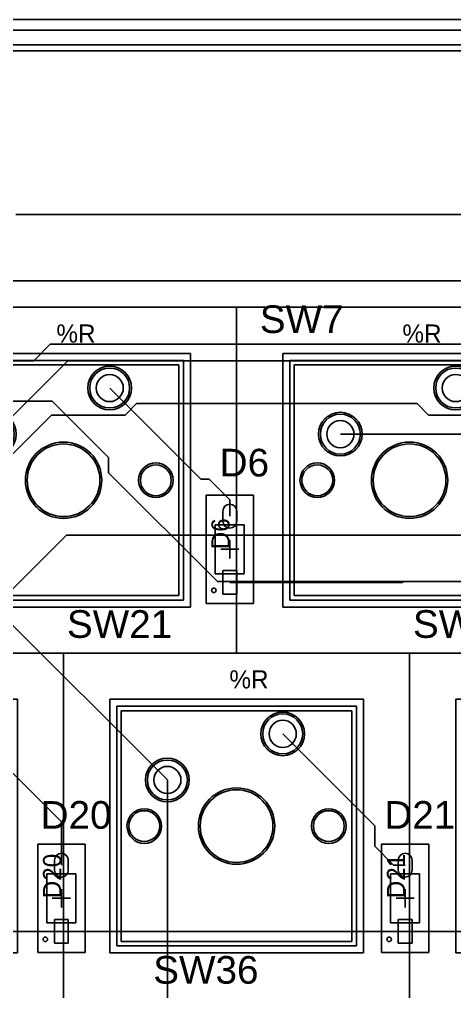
# Model space of a CAD drawing. Header units: millimetres. Extents: x 0 to 306, y 0 to 140.
# Drawn here: x 103.1 to 127.1, y 58.6 to 112.1 of the extents above; entities that cross this region are included whole.
import ezdxf

# ---------------------------------------------------------------- set-up
doc = ezdxf.new("R2010")
doc.units = ezdxf.units.MM
for name, color, linetype in [('BottomLayer', 5, 'Continuous'), ('BottomSolder', 6, 'Continuous'), ('Mechanical16', 56, 'Continuous'), ('Mechanical2', 216, 'Continuous'), ('Mechanical3', 76, 'Continuous'), ('Mechanical4', 56, 'Continuous'), ('Mechanical5', 56, 'Continuous'), ('Mechanical6', 56, 'Continuous'), ('MultiLayer', 9, 'Continuous'), ('PadHoleLayer', 156, 'Continuous'), ('TopLayer', 1, 'Continuous'), ('TopOverlay', 2, 'Continuous'), ('TopPaste', 8, 'Continuous'), ('TopSolder', 216, 'Continuous')]:
    doc.layers.add(name, color=color, linetype=linetype)
doc.styles.add('Arial', font='arial.ttf', dxfattribs={"height": 0.2})

# ---------------------------------------------------------------- blocks, each defined once
blk = doc.blocks.new('SW_C______MX_1_00__PCB_49')
at = {"layer": 'BottomLayer'}
for centre, radius in [((0, 0), 1.1), ((-6.35, -2.54), 1.1), ((-2.54, -5.08), 2), ((-7.62, -5.08), 0.85), ((2.54, -5.08), 0.85)]:
    blk.add_circle(centre, radius, dxfattribs=at)
at = {"layer": 'BottomSolder'}
for centre, radius in [((0, 0), 1.202), ((-6.35, -2.54), 1.202), ((-2.54, -5.08), 2.102), ((-7.62, -5.08), 0.952), ((2.54, -5.08), 0.952)]:
    blk.add_circle(centre, radius, dxfattribs=at)
at = {"layer": 'Mechanical2'}
for p, q in [((-12.065, 4.445), (6.985, 4.445)), ((-12.065, -14.605), (-12.065, 4.445)), ((6.985, -14.605), (6.985, 4.445)), ((-12.065, -14.605), (6.985, -14.605))]:
    blk.add_line(p, q, dxfattribs=at)
at = {"layer": 'Mechanical4'}
for p, q in [((-9.14, -11.68), (-9.14, 1.52)), ((-9.14, 1.52), (4.06, 1.52)), ((4.06, -11.68), (4.06, 1.52)), ((-9.14, -11.68), (4.06, -11.68))]:
    blk.add_line(p, q, dxfattribs=at)
at = {"layer": 'Mechanical6'}
for p, q in [((-8.89, 1.27), (3.81, 1.27)), ((-8.89, -11.43), (-8.89, 1.27)), ((3.81, -11.43), (3.81, 1.27)), ((-8.89, -11.43), (3.81, -11.43))]:
    blk.add_line(p, q, dxfattribs=at)
at = {"layer": 'MultiLayer'}
for centre, radius in [((0, 0), 1.1), ((-6.35, -2.54), 1.1), ((-2.54, -5.08), 2), ((-7.62, -5.08), 0.85), ((2.54, -5.08), 0.85)]:
    blk.add_circle(centre, radius, dxfattribs=at)
at = {"layer": 'PadHoleLayer'}
for centre, radius in [((0, 0), 0.75), ((-6.35, -2.54), 0.75), ((-2.54, -5.08), 2), ((-7.62, -5.08), 0.85), ((2.54, -5.08), 0.85)]:
    blk.add_circle(centre, radius, dxfattribs=at)
at = {"layer": 'TopLayer'}
for centre, radius in [((0, 0), 1.1), ((-6.35, -2.54), 1.1), ((-2.54, -5.08), 2), ((-7.62, -5.08), 0.85), ((2.54, -5.08), 0.85)]:
    blk.add_circle(centre, radius, dxfattribs=at)
at = {"layer": 'TopOverlay'}
for p, q in [((-9.525, 1.905), (4.445, 1.905)), ((-9.525, -12.065), (-9.525, 1.905)), ((4.445, -12.065), (4.445, 1.905)), ((-9.525, -12.065), (4.445, -12.065))]:
    blk.add_line(p, q, dxfattribs=at)
at = {"layer": 'TopSolder'}
for centre, radius in [((0, 0), 1.202), ((-6.35, -2.54), 1.202), ((-2.54, -5.08), 2.102), ((-7.62, -5.08), 0.952), ((2.54, -5.08), 0.952)]:
    blk.add_circle(centre, radius, dxfattribs=at)
at = {"layer": 'Mechanical6'}
blk.add_text('%R', height=1, dxfattribs=at).set_placement((-2.933, 2.501))
blk = doc.blocks.new('SW_C______MX_1_00__PCB_50')
at = {"layer": 'BottomLayer'}
for centre, radius in [((0, 0), 1.1), ((-6.35, -2.54), 1.1), ((-2.54, -5.08), 2), ((-7.62, -5.08), 0.85), ((2.54, -5.08), 0.85)]:
    blk.add_circle(centre, radius, dxfattribs=at)
at = {"layer": 'BottomSolder'}
for centre, radius in [((0, 0), 1.202), ((-6.35, -2.54), 1.202), ((-2.54, -5.08), 2.102), ((-7.62, -5.08), 0.952), ((2.54, -5.08), 0.952)]:
    blk.add_circle(centre, radius, dxfattribs=at)
at = {"layer": 'Mechanical2'}
for p, q in [((-12.065, 4.445), (6.985, 4.445)), ((-12.065, -14.605), (-12.065, 4.445)), ((6.985, -14.605), (6.985, 4.445)), ((-12.065, -14.605), (6.985, -14.605))]:
    blk.add_line(p, q, dxfattribs=at)
at = {"layer": 'Mechanical4'}
for p, q in [((-9.14, -11.68), (-9.14, 1.52)), ((-9.14, 1.52), (4.06, 1.52)), ((4.06, -11.68), (4.06, 1.52)), ((-9.14, -11.68), (4.06, -11.68))]:
    blk.add_line(p, q, dxfattribs=at)
at = {"layer": 'Mechanical6'}
for p, q in [((-8.89, 1.27), (3.81, 1.27)), ((-8.89, -11.43), (-8.89, 1.27)), ((3.81, -11.43), (3.81, 1.27)), ((-8.89, -11.43), (3.81, -11.43))]:
    blk.add_line(p, q, dxfattribs=at)
at = {"layer": 'MultiLayer'}
for centre, radius in [((0, 0), 1.1), ((-6.35, -2.54), 1.1), ((-2.54, -5.08), 2), ((-7.62, -5.08), 0.85), ((2.54, -5.08), 0.85)]:
    blk.add_circle(centre, radius, dxfattribs=at)
at = {"layer": 'PadHoleLayer'}
for centre, radius in [((0, 0), 0.75), ((-6.35, -2.54), 0.75), ((-2.54, -5.08), 2), ((-7.62, -5.08), 0.85), ((2.54, -5.08), 0.85)]:
    blk.add_circle(centre, radius, dxfattribs=at)
at = {"layer": 'TopLayer'}
for centre, radius in [((0, 0), 1.1), ((-6.35, -2.54), 1.1), ((-2.54, -5.08), 2), ((-7.62, -5.08), 0.85), ((2.54, -5.08), 0.85)]:
    blk.add_circle(centre, radius, dxfattribs=at)
at = {"layer": 'TopOverlay'}
for p, q in [((-9.525, 1.905), (4.445, 1.905)), ((-9.525, -12.065), (-9.525, 1.905)), ((4.445, -12.065), (4.445, 1.905)), ((-9.525, -12.065), (4.445, -12.065))]:
    blk.add_line(p, q, dxfattribs=at)
at = {"layer": 'TopSolder'}
for centre, radius in [((0, 0), 1.202), ((-6.35, -2.54), 1.202), ((-2.54, -5.08), 2.102), ((-7.62, -5.08), 0.952), ((2.54, -5.08), 0.952)]:
    blk.add_circle(centre, radius, dxfattribs=at)
at = {"layer": 'Mechanical6'}
blk.add_text('%R', height=1, dxfattribs=at).set_placement((-2.933, 2.501))
blk = doc.blocks.new('SW_C______MX_1_00__PCB_51')
at = {"layer": 'BottomLayer'}
for centre, radius in [((0, 0), 1.1), ((-6.35, -2.54), 1.1), ((-2.54, -5.08), 2), ((-7.62, -5.08), 0.85), ((2.54, -5.08), 0.85)]:
    blk.add_circle(centre, radius, dxfattribs=at)
at = {"layer": 'BottomSolder'}
for centre, radius in [((0, 0), 1.202), ((-6.35, -2.54), 1.202), ((-2.54, -5.08), 2.102), ((-7.62, -5.08), 0.952), ((2.54, -5.08), 0.952)]:
    blk.add_circle(centre, radius, dxfattribs=at)
at = {"layer": 'Mechanical2'}
for p, q in [((-12.065, 4.445), (6.985, 4.445)), ((-12.065, -14.605), (-12.065, 4.445)), ((6.985, -14.605), (6.985, 4.445)), ((-12.065, -14.605), (6.985, -14.605))]:
    blk.add_line(p, q, dxfattribs=at)
at = {"layer": 'Mechanical4'}
for p, q in [((-9.14, -11.68), (-9.14, 1.52)), ((-9.14, 1.52), (4.06, 1.52)), ((4.06, -11.68), (4.06, 1.52)), ((-9.14, -11.68), (4.06, -11.68))]:
    blk.add_line(p, q, dxfattribs=at)
at = {"layer": 'Mechanical6'}
for p, q in [((-8.89, 1.27), (3.81, 1.27)), ((-8.89, -11.43), (-8.89, 1.27)), ((3.81, -11.43), (3.81, 1.27)), ((-8.89, -11.43), (3.81, -11.43))]:
    blk.add_line(p, q, dxfattribs=at)
at = {"layer": 'MultiLayer'}
for centre, radius in [((0, 0), 1.1), ((-6.35, -2.54), 1.1), ((-2.54, -5.08), 2), ((-7.62, -5.08), 0.85), ((2.54, -5.08), 0.85)]:
    blk.add_circle(centre, radius, dxfattribs=at)
at = {"layer": 'PadHoleLayer'}
for centre, radius in [((0, 0), 0.75), ((-6.35, -2.54), 0.75), ((-2.54, -5.08), 2), ((-7.62, -5.08), 0.85), ((2.54, -5.08), 0.85)]:
    blk.add_circle(centre, radius, dxfattribs=at)
at = {"layer": 'TopLayer'}
for centre, radius in [((0, 0), 1.1), ((-6.35, -2.54), 1.1), ((-2.54, -5.08), 2), ((-7.62, -5.08), 0.85), ((2.54, -5.08), 0.85)]:
    blk.add_circle(centre, radius, dxfattribs=at)
at = {"layer": 'TopOverlay'}
for p, q in [((-9.525, 1.905), (4.445, 1.905)), ((-9.525, -12.065), (-9.525, 1.905)), ((4.445, -12.065), (4.445, 1.905)), ((-9.525, -12.065), (4.445, -12.065))]:
    blk.add_line(p, q, dxfattribs=at)
at = {"layer": 'TopSolder'}
for centre, radius in [((0, 0), 1.202), ((-6.35, -2.54), 1.202), ((-2.54, -5.08), 2.102), ((-7.62, -5.08), 0.952), ((2.54, -5.08), 0.952)]:
    blk.add_circle(centre, radius, dxfattribs=at)
at = {"layer": 'Mechanical6'}
blk.add_text('%R', height=1, dxfattribs=at).set_placement((-2.933, 2.501))
blk = doc.blocks.new('SW_C______MX_1_00__PCB_64')
at = {"layer": 'BottomLayer'}
for centre, radius in [((0, 0), 1.1), ((-6.35, -2.54), 1.1), ((-2.54, -5.08), 2), ((-7.62, -5.08), 0.85), ((2.54, -5.08), 0.85)]:
    blk.add_circle(centre, radius, dxfattribs=at)
at = {"layer": 'BottomSolder'}
for centre, radius in [((0, 0), 1.202), ((-6.35, -2.54), 1.202), ((-2.54, -5.08), 2.102), ((-7.62, -5.08), 0.952), ((2.54, -5.08), 0.952)]:
    blk.add_circle(centre, radius, dxfattribs=at)
at = {"layer": 'Mechanical2'}
for p, q in [((-12.065, -14.605), (-12.065, 4.445)), ((-12.065, 4.445), (6.985, 4.445)), ((6.985, -14.605), (6.985, 4.445)), ((-12.065, -14.605), (6.985, -14.605))]:
    blk.add_line(p, q, dxfattribs=at)
at = {"layer": 'Mechanical4'}
for p, q in [((-9.14, 1.52), (4.06, 1.52)), ((-9.14, -11.68), (-9.14, 1.52)), ((4.06, -11.68), (4.06, 1.52)), ((-9.14, -11.68), (4.06, -11.68))]:
    blk.add_line(p, q, dxfattribs=at)
at = {"layer": 'Mechanical6'}
for p, q in [((-8.89, -11.43), (-8.89, 1.27)), ((-8.89, 1.27), (3.81, 1.27)), ((3.81, -11.43), (3.81, 1.27)), ((-8.89, -11.43), (3.81, -11.43))]:
    blk.add_line(p, q, dxfattribs=at)
at = {"layer": 'MultiLayer'}
for centre, radius in [((0, 0), 1.1), ((-6.35, -2.54), 1.1), ((-2.54, -5.08), 2), ((-7.62, -5.08), 0.85), ((2.54, -5.08), 0.85)]:
    blk.add_circle(centre, radius, dxfattribs=at)
at = {"layer": 'PadHoleLayer'}
for centre, radius in [((0, 0), 0.75), ((-6.35, -2.54), 0.75), ((-2.54, -5.08), 2), ((-7.62, -5.08), 0.85), ((2.54, -5.08), 0.85)]:
    blk.add_circle(centre, radius, dxfattribs=at)
at = {"layer": 'TopLayer'}
for centre, radius in [((0, 0), 1.1), ((-6.35, -2.54), 1.1), ((-2.54, -5.08), 2), ((-7.62, -5.08), 0.85), ((2.54, -5.08), 0.85)]:
    blk.add_circle(centre, radius, dxfattribs=at)
at = {"layer": 'TopOverlay'}
for p, q in [((-9.525, -12.065), (-9.525, 1.905)), ((-9.525, 1.905), (4.445, 1.905)), ((4.445, -12.065), (4.445, 1.905)), ((-9.525, -12.065), (4.445, -12.065))]:
    blk.add_line(p, q, dxfattribs=at)
at = {"layer": 'TopSolder'}
for centre, radius in [((0, 0), 1.202), ((-6.35, -2.54), 1.202), ((-2.54, -5.08), 2.102), ((-7.62, -5.08), 0.952), ((2.54, -5.08), 0.952)]:
    blk.add_circle(centre, radius, dxfattribs=at)
at = {"layer": 'Mechanical6'}
blk.add_text('%R', height=1, dxfattribs=at).set_placement((-2.933, 2.501))
blk = doc.blocks.new('SW_C______MX_1_00__PCB_65')
at = {"layer": 'BottomLayer'}
for centre, radius in [((0, 0), 1.1), ((-6.35, -2.54), 1.1), ((-2.54, -5.08), 2), ((-7.62, -5.08), 0.85), ((2.54, -5.08), 0.85)]:
    blk.add_circle(centre, radius, dxfattribs=at)
at = {"layer": 'BottomSolder'}
for centre, radius in [((0, 0), 1.202), ((-6.35, -2.54), 1.202), ((-2.54, -5.08), 2.102), ((-7.62, -5.08), 0.952), ((2.54, -5.08), 0.952)]:
    blk.add_circle(centre, radius, dxfattribs=at)
at = {"layer": 'Mechanical2'}
for p, q in [((-12.065, -14.605), (-12.065, 4.445)), ((-12.065, 4.445), (6.985, 4.445)), ((6.985, -14.605), (6.985, 4.445)), ((-12.065, -14.605), (6.985, -14.605))]:
    blk.add_line(p, q, dxfattribs=at)
at = {"layer": 'Mechanical4'}
for p, q in [((-9.14, 1.52), (4.06, 1.52)), ((-9.14, -11.68), (-9.14, 1.52)), ((4.06, -11.68), (4.06, 1.52)), ((-9.14, -11.68), (4.06, -11.68))]:
    blk.add_line(p, q, dxfattribs=at)
at = {"layer": 'Mechanical6'}
for p, q in [((-8.89, -11.43), (-8.89, 1.27)), ((-8.89, 1.27), (3.81, 1.27)), ((3.81, -11.43), (3.81, 1.27)), ((-8.89, -11.43), (3.81, -11.43))]:
    blk.add_line(p, q, dxfattribs=at)
at = {"layer": 'MultiLayer'}
for centre, radius in [((0, 0), 1.1), ((-6.35, -2.54), 1.1), ((-2.54, -5.08), 2), ((-7.62, -5.08), 0.85), ((2.54, -5.08), 0.85)]:
    blk.add_circle(centre, radius, dxfattribs=at)
at = {"layer": 'PadHoleLayer'}
for centre, radius in [((0, 0), 0.75), ((-6.35, -2.54), 0.75), ((-2.54, -5.08), 2), ((-7.62, -5.08), 0.85), ((2.54, -5.08), 0.85)]:
    blk.add_circle(centre, radius, dxfattribs=at)
at = {"layer": 'TopLayer'}
for centre, radius in [((0, 0), 1.1), ((-6.35, -2.54), 1.1), ((-2.54, -5.08), 2), ((-7.62, -5.08), 0.85), ((2.54, -5.08), 0.85)]:
    blk.add_circle(centre, radius, dxfattribs=at)
at = {"layer": 'TopOverlay'}
for p, q in [((-9.525, -12.065), (-9.525, 1.905)), ((-9.525, 1.905), (4.445, 1.905)), ((4.445, -12.065), (4.445, 1.905)), ((-9.525, -12.065), (4.445, -12.065))]:
    blk.add_line(p, q, dxfattribs=at)
at = {"layer": 'TopSolder'}
for centre, radius in [((0, 0), 1.202), ((-6.35, -2.54), 1.202), ((-2.54, -5.08), 2.102), ((-7.62, -5.08), 0.952), ((2.54, -5.08), 0.952)]:
    blk.add_circle(centre, radius, dxfattribs=at)
at = {"layer": 'Mechanical6'}
blk.add_text('%R', height=1, dxfattribs=at).set_placement((-2.933, 2.501))
blk = doc.blocks.new('FP_SOD_123_IPC_A_127')
at = {"layer": 'Mechanical16'}
for p, q in [((0, 0.5), (0, -0.5)), ((-0.5, 0), (0.5, 0))]:
    blk.add_line(p, q, dxfattribs=at)
at = {"layer": 'Mechanical2'}
for p, q in [((-1.35, 0.8), (1.35, 0.8)), ((-1.35, 0.8), (-1.35, -0.8)), ((1.35, 0.8), (1.35, -0.8)), ((-1.35, -0.8), (1.35, -0.8))]:
    blk.add_line(p, q, dxfattribs=at)
at = {"layer": 'Mechanical3'}
for p, q in [((-2.979, 1.3), (2.979, 1.3)), ((-2.979, 1.3), (-2.979, -1.3)), ((2.979, 1.3), (2.979, -1.3)), ((-2.979, -1.3), (2.979, -1.3))]:
    blk.add_line(p, q, dxfattribs=at)
at = {"layer": 'Mechanical5'}
for p, q in [((-2.979, 1.3), (2.979, 1.3)), ((-2.979, 1.3), (-2.979, -1.3)), ((2.979, 1.3), (2.979, -1.3)), ((-2.979, -1.3), (2.979, -1.3))]:
    blk.add_line(p, q, dxfattribs=at)
at = {"layer": 'TopLayer'}
for p, q in [((-2.479, 0.381), (-1.171, 0.381)), ((-2.479, -0.381), (-2.479, 0.381)), ((-1.171, 0.381), (-1.171, -0.381)), ((2.098, 0.381), (1.552, 0.381)), ((-1.171, -0.381), (-2.479, -0.381)), ((1.552, -0.381), (2.098, -0.381))]:
    blk.add_line(p, q, dxfattribs=at)
for centre, start, end in [((1.552, 0), 90, 270), ((2.098, 0), 270, 90)]:
    blk.add_arc(centre, 0.381, start, end, dxfattribs=at)
at = {"layer": 'TopOverlay'}
for p, q in [((-1.35, 0.8), (-1.35, 0.72)), ((-1.35, 0.8), (1.35, 0.8)), ((1.35, 0.8), (1.35, 0.72)), ((-1.35, -0.72), (-1.35, -0.8)), ((-1.35, -0.8), (1.35, -0.8)), ((1.35, -0.72), (1.35, -0.8))]:
    blk.add_line(p, q, dxfattribs=at)
blk.add_circle((-2.261, 0.881), 0.125, dxfattribs=at)
at = {"layer": 'TopPaste'}
for p, q in [((-2.479, 0.381), (-1.171, 0.381)), ((-2.479, -0.381), (-2.479, 0.381)), ((-1.171, 0.381), (-1.171, -0.381)), ((2.098, 0.381), (1.552, 0.381)), ((-1.171, -0.381), (-2.479, -0.381)), ((1.552, -0.381), (2.098, -0.381))]:
    blk.add_line(p, q, dxfattribs=at)
for centre, start, end in [((1.552, 0), 90, 270), ((2.098, 0), 270, 90)]:
    blk.add_arc(centre, 0.381, start, end, dxfattribs=at)
at = {"layer": 'TopSolder'}
for p, q in [((-2.479, 0.381), (-1.171, 0.381)), ((-2.479, -0.381), (-2.479, 0.381)), ((-1.171, 0.381), (-1.171, -0.381)), ((2.098, 0.381), (1.552, 0.381)), ((-1.171, -0.381), (-2.479, -0.381)), ((1.552, -0.381), (2.098, -0.381))]:
    blk.add_line(p, q, dxfattribs=at)
for centre, start, end in [((1.552, 0), 90, 270), ((2.098, 0), 270, 90)]:
    blk.add_arc(centre, 0.381, start, end, dxfattribs=at)
at = {"layer": 'Mechanical5'}
blk.add_text('D21', height=1, dxfattribs=at).set_placement((0, 0))
blk = doc.blocks.new('FP_SOD_123_IPC_A_128')
at = {"layer": 'Mechanical16'}
for p, q in [((0, 0.5), (0, -0.5)), ((-0.5, 0), (0.5, 0))]:
    blk.add_line(p, q, dxfattribs=at)
at = {"layer": 'Mechanical2'}
for p, q in [((-1.35, 0.8), (1.35, 0.8)), ((-1.35, 0.8), (-1.35, -0.8)), ((1.35, 0.8), (1.35, -0.8)), ((-1.35, -0.8), (1.35, -0.8))]:
    blk.add_line(p, q, dxfattribs=at)
at = {"layer": 'Mechanical3'}
for p, q in [((-2.979, 1.3), (2.979, 1.3)), ((-2.979, 1.3), (-2.979, -1.3)), ((2.979, 1.3), (2.979, -1.3)), ((-2.979, -1.3), (2.979, -1.3))]:
    blk.add_line(p, q, dxfattribs=at)
at = {"layer": 'Mechanical5'}
for p, q in [((-2.979, 1.3), (2.979, 1.3)), ((-2.979, 1.3), (-2.979, -1.3)), ((2.979, 1.3), (2.979, -1.3)), ((-2.979, -1.3), (2.979, -1.3))]:
    blk.add_line(p, q, dxfattribs=at)
at = {"layer": 'TopLayer'}
for p, q in [((-2.479, 0.381), (-1.171, 0.381)), ((-2.479, -0.381), (-2.479, 0.381)), ((-1.171, 0.381), (-1.171, -0.381)), ((2.098, 0.381), (1.552, 0.381)), ((-1.171, -0.381), (-2.479, -0.381)), ((1.552, -0.381), (2.098, -0.381))]:
    blk.add_line(p, q, dxfattribs=at)
for centre, start, end in [((1.552, 0), 90, 270), ((2.098, 0), 270, 90)]:
    blk.add_arc(centre, 0.381, start, end, dxfattribs=at)
at = {"layer": 'TopOverlay'}
for p, q in [((-1.35, 0.8), (-1.35, 0.72)), ((-1.35, 0.8), (1.35, 0.8)), ((1.35, 0.8), (1.35, 0.72)), ((-1.35, -0.72), (-1.35, -0.8)), ((-1.35, -0.8), (1.35, -0.8)), ((1.35, -0.72), (1.35, -0.8))]:
    blk.add_line(p, q, dxfattribs=at)
blk.add_circle((-2.261, 0.881), 0.125, dxfattribs=at)
at = {"layer": 'TopPaste'}
for p, q in [((-2.479, 0.381), (-1.171, 0.381)), ((-2.479, -0.381), (-2.479, 0.381)), ((-1.171, 0.381), (-1.171, -0.381)), ((2.098, 0.381), (1.552, 0.381)), ((-1.171, -0.381), (-2.479, -0.381)), ((1.552, -0.381), (2.098, -0.381))]:
    blk.add_line(p, q, dxfattribs=at)
for centre, start, end in [((1.552, 0), 90, 270), ((2.098, 0), 270, 90)]:
    blk.add_arc(centre, 0.381, start, end, dxfattribs=at)
at = {"layer": 'TopSolder'}
for p, q in [((-2.479, 0.381), (-1.171, 0.381)), ((-2.479, -0.381), (-2.479, 0.381)), ((-1.171, 0.381), (-1.171, -0.381)), ((2.098, 0.381), (1.552, 0.381)), ((-1.171, -0.381), (-2.479, -0.381)), ((1.552, -0.381), (2.098, -0.381))]:
    blk.add_line(p, q, dxfattribs=at)
for centre, start, end in [((1.552, 0), 90, 270), ((2.098, 0), 270, 90)]:
    blk.add_arc(centre, 0.381, start, end, dxfattribs=at)
at = {"layer": 'Mechanical5'}
blk.add_text('D20', height=1, dxfattribs=at).set_placement((0, 0.011))
blk = doc.blocks.new('FP_SOD_123_IPC_A_142')
at = {"layer": 'Mechanical16'}
for p, q in [((0, 0.5), (0, -0.5)), ((-0.5, 0), (0.5, 0))]:
    blk.add_line(p, q, dxfattribs=at)
at = {"layer": 'Mechanical2'}
for p, q in [((-1.35, 0.8), (-1.35, -0.8)), ((-1.35, 0.8), (1.35, 0.8)), ((1.35, 0.8), (1.35, -0.8)), ((-1.35, -0.8), (1.35, -0.8))]:
    blk.add_line(p, q, dxfattribs=at)
at = {"layer": 'Mechanical3'}
for p, q in [((-2.979, 1.3), (-2.979, -1.3)), ((-2.979, 1.3), (2.979, 1.3)), ((2.979, 1.3), (2.979, -1.3)), ((-2.979, -1.3), (2.979, -1.3))]:
    blk.add_line(p, q, dxfattribs=at)
at = {"layer": 'Mechanical5'}
for p, q in [((-2.979, 1.3), (-2.979, -1.3)), ((-2.979, 1.3), (2.979, 1.3)), ((2.979, 1.3), (2.979, -1.3)), ((-2.979, -1.3), (2.979, -1.3))]:
    blk.add_line(p, q, dxfattribs=at)
at = {"layer": 'TopLayer'}
for p, q in [((-2.479, 0.381), (-1.171, 0.381)), ((-2.479, -0.381), (-2.479, 0.381)), ((-1.171, 0.381), (-1.171, -0.381)), ((2.098, 0.381), (1.552, 0.381)), ((-1.171, -0.381), (-2.479, -0.381)), ((1.552, -0.381), (2.098, -0.381))]:
    blk.add_line(p, q, dxfattribs=at)
for centre, start, end in [((1.552, 0), 90, 270), ((2.098, 0), 270, 90)]:
    blk.add_arc(centre, 0.381, start, end, dxfattribs=at)
at = {"layer": 'TopOverlay'}
for p, q in [((-1.35, 0.8), (1.35, 0.8)), ((-1.35, 0.8), (-1.35, 0.72)), ((1.35, 0.8), (1.35, 0.72)), ((-1.35, -0.72), (-1.35, -0.8)), ((-1.35, -0.8), (1.35, -0.8)), ((1.35, -0.72), (1.35, -0.8))]:
    blk.add_line(p, q, dxfattribs=at)
blk.add_circle((-2.261, 0.881), 0.125, dxfattribs=at)
at = {"layer": 'TopPaste'}
for p, q in [((-2.479, 0.381), (-1.171, 0.381)), ((-2.479, -0.381), (-2.479, 0.381)), ((-1.171, 0.381), (-1.171, -0.381)), ((2.098, 0.381), (1.552, 0.381)), ((-1.171, -0.381), (-2.479, -0.381)), ((1.552, -0.381), (2.098, -0.381))]:
    blk.add_line(p, q, dxfattribs=at)
for centre, start, end in [((1.552, 0), 90, 270), ((2.098, 0), 270, 90)]:
    blk.add_arc(centre, 0.381, start, end, dxfattribs=at)
at = {"layer": 'TopSolder'}
for p, q in [((-2.479, 0.381), (-1.171, 0.381)), ((-2.479, -0.381), (-2.479, 0.381)), ((-1.171, 0.381), (-1.171, -0.381)), ((2.098, 0.381), (1.552, 0.381)), ((-1.171, -0.381), (-2.479, -0.381)), ((1.552, -0.381), (2.098, -0.381))]:
    blk.add_line(p, q, dxfattribs=at)
for centre, start, end in [((1.552, 0), 90, 270), ((2.098, 0), 270, 90)]:
    blk.add_arc(centre, 0.381, start, end, dxfattribs=at)
at = {"layer": 'Mechanical5'}
blk.add_text('D6', height=1, dxfattribs=at).set_placement((0, 0.011))

msp = doc.modelspace()

# ---------------------------------------------------------------- linework, layer by layer
at = {"layer": 'BottomLayer'}
for p, q in [((89.238, 112.116), (139.657, 112.116)), ((90.635, 110.719), (146.16, 110.719)), ((102.929, 101.371), (139.251, 101.371)), ((100.744, 97.714), (139.86, 97.714)), ((103.919, 93.32), (104.834, 94.234)), ((104.834, 94.234), (139.81, 94.234)), ((29.603, 93.32), (103.919, 93.32)), ((101.752, 89.274), (105.798, 93.32)), ((105.798, 93.32), (141.816, 93.32)), ((108.949, 90.322), (109.584, 90.957)), ((109.584, 90.957), (125.027, 90.957)), ((125.027, 90.957), (125.662, 90.322)), ((102.366, 87.793), (104.895, 90.322)), ((104.895, 90.322), (108.949, 90.322)), ((125.662, 90.322), (128.634, 90.322)), ((120.801, 89.274), (133.442, 89.274)), ((92.228, 70.225), (105.721, 83.718)), ((105.721, 83.718), (149.106, 83.718)), ((111.277, 55.938), (111.277, 70.225))]:
    msp.add_line(p, q, dxfattribs=at)
at = {"layer": 'TopLayer'}
for p, q in [((79.81, 111.519), (138.636, 111.519)), ((83.218, 110.388), (140.8, 110.388)), ((108.102, 91.814), (113.114, 86.802)), ((100.363, 91.084), (104.935, 91.084)), ((104.935, 91.084), (108.034, 87.986)), ((108.034, 87.147), (108.034, 87.986)), ((108.034, 87.147), (114.029, 81.153)), ((113.114, 86.802), (113.571, 86.802)), ((113.571, 86.802), (114.714, 85.659)), ((114.714, 84.756), (114.714, 85.659)), ((114.029, 81.153), (124.261, 81.153)), ((114.714, 81.106), (124.214, 81.106)), ((124.214, 81.106), (124.261, 81.153)), ((124.261, 81.153), (133.764, 81.153)), ((101.752, 79.749), (111.277, 70.225)), ((100.598, 72.765), (105.443, 67.92)), ((117.627, 72.765), (122.69, 67.701)), ((105.443, 65.532), (105.443, 67.92)), ((122.69, 66.573), (122.69, 67.701)), ((122.69, 66.573), (123.731, 65.532)), ((123.731, 65.532), (124.366, 65.532)), ((95.85, 61.882), (105.443, 61.882)), ((105.443, 61.882), (124.366, 61.882)), ((124.366, 61.882), (133.891, 61.882))]:
    msp.add_line(p, q, dxfattribs=at)

# ---------------------------------------------------------------- block references
for name, p in [('SW_C______MX_1_00__PCB_65', (108.102, 91.814)), ('SW_C______MX_1_00__PCB_64', (127.151, 91.814)), ('SW_C______MX_1_00__PCB_51', (98.578, 72.765)), ('SW_C______MX_1_00__PCB_50', (117.627, 72.765)), ('SW_C______MX_1_00__PCB_49', (136.675, 72.765))]:
    msp.add_blockref(name, p)
at = {"rotation": 90}
for name, p in [('FP_SOD_123_IPC_A_142', (114.714, 82.931)), ('FP_SOD_123_IPC_A_128', (105.443, 63.707)), ('FP_SOD_123_IPC_A_127', (124.366, 63.707))]:
    msp.add_blockref(name, p, dxfattribs=at)

# ---------------------------------------------------------------- texts
at = {"layer": 'TopOverlay', "style": 'Arial'}
for s, p in [('SW7', (116.366, 94.844)), ('D6', (114.156, 86.944)), ('SW21', (105.748, 78.054)), ('SW22', (124.798, 78.054)), ('D20', (104.3, 67.539)), ('D21', (123.223, 67.539)), ('SW36', (110.498, 59.004))]:
    msp.add_text(s, height=1.524, dxfattribs=at).set_placement(p)

doc.saveas('drawing.dxf')
